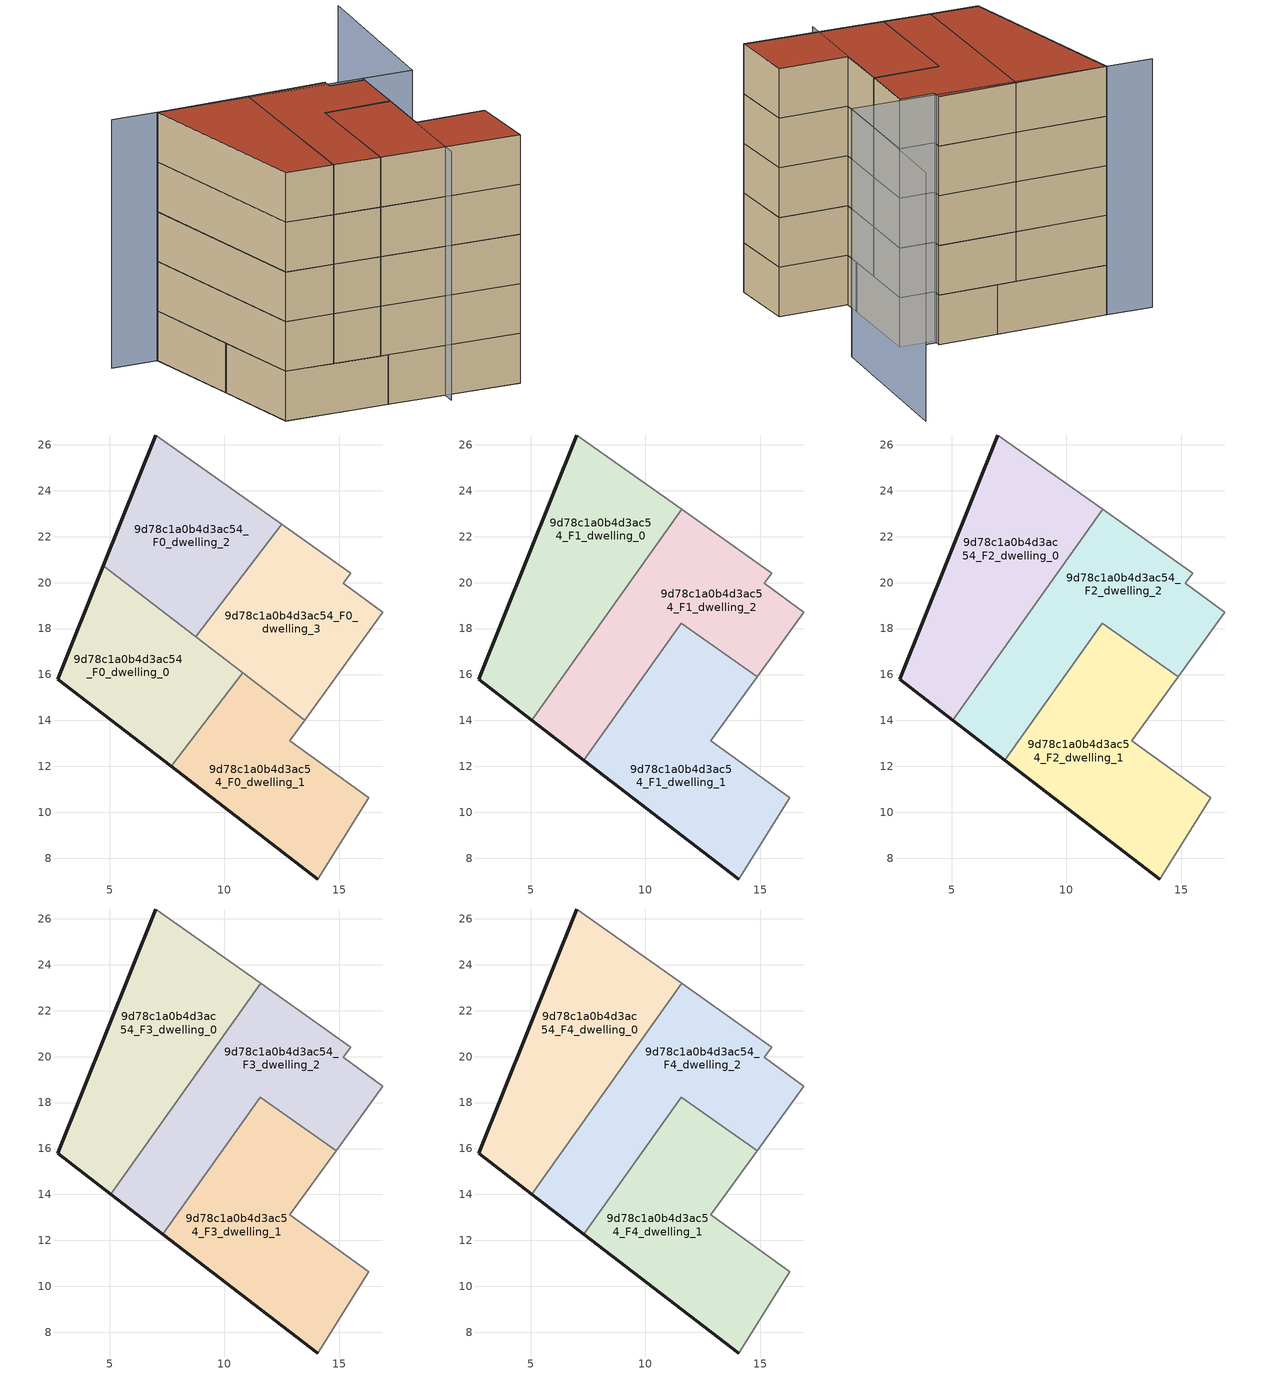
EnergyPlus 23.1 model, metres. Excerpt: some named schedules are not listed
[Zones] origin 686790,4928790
9d78c1a0b4d3ac54_F0_dwelling_0
 floor ground (EU_floor_Construction): 7.67,12 10.8,16.08 8.75,17.65 z0; 7.67,12 8.75,17.65 4.73,20.74 2.74,15.79 z0
 wall outside (EU_wall_Construction): 7.67,12 2.74,15.79 4.73,20.74 z0:3
 wall to 9d78c1a0b4d3ac54_F0_dwelling_1 (EU_wall_Construction): 10.8,16.08 7.67,12 z0:3
 wall to 9d78c1a0b4d3ac54_F0_dwelling_2 (EU_wall_Construction): 4.73,20.74 8.75,17.65 z0:3
 wall to 9d78c1a0b4d3ac54_F0_dwelling_3 (EU_wall_Construction): 8.75,17.65 10.8,16.08 z0:3
9d78c1a0b4d3ac54_F0_dwelling_1
 floor ground (EU_floor_Construction): 14.06,7.1 16.27,10.64 12.84,13.11 13.49,14.01 10.8,16.08 7.67,12 z0
 wall outside (EU_wall_Construction): 14.06,7.1 7.67,12 z0:3
 wall adiabatic (EU_wall_Construction): 13.49,14.01 12.84,13.11 16.27,10.64 14.06,7.1 z0:3
 wall to 9d78c1a0b4d3ac54_F0_dwelling_3 (EU_wall_Construction): 10.81,16.08 13.49,14.01 z0:3
9d78c1a0b4d3ac54_F0_dwelling_2
 floor ground (EU_floor_Construction): 8.75,17.65 12.5,22.54 7.01,26.43 4.73,20.74 z0
 wall outside (EU_wall_Construction): 4.73,20.74 7.01,26.43 z0:3
 wall adiabatic (EU_wall_Construction): 7.01,26.43 12.5,22.54 z0:3
 wall to 9d78c1a0b4d3ac54_F0_dwelling_3 (EU_wall_Construction): 12.5,22.54 8.75,17.65 z0:3
9d78c1a0b4d3ac54_F0_dwelling_3
 floor ground (EU_floor_Construction): 13.49,14.01 16.89,18.71 15.16,19.98 15.49,20.42 12.5,22.54 8.75,17.65 z0
 wall adiabatic (EU_wall_Construction): 12.5,22.54 15.49,20.42 15.16,19.98 16.89,18.71 13.49,14.01 z0:3
 ceiling adiabatic (EU_roof_Construction): 14.85,15.89 13.49,14.01 10.29,16.47 11.55,18.24 z3
9d78c1a0b4d3ac54_F1_dwelling_0
 floor to 9d78c1a0b4d3ac54_F0_dwelling_0 (EU_floor_Construction): 5.06,14.01 8.03,18.21 4.73,20.74 2.74,15.79 z3
 floor to 9d78c1a0b4d3ac54_F0_dwelling_2 (EU_floor_Construction): 8.03,18.21 11.57,23.2 7.01,26.43 4.73,20.74 z3
 wall outside (EU_wall_Construction): 5.06,14.01 2.74,15.79 7.01,26.43 z3:6
 wall adiabatic (EU_wall_Construction): 7.01,26.43 11.57,23.2 z3:6
 wall to 9d78c1a0b4d3ac54_F1_dwelling_2 (EU_wall_Construction): 11.57,23.2 5.06,14.01 z3:6
9d78c1a0b4d3ac54_F1_dwelling_1
 floor to 9d78c1a0b4d3ac54_F0_dwelling_0 (EU_floor_Construction): 7.67,12 10.8,16.08 10.29,16.47 7.32,12.27 z3
 floor adiabatic (EU_floor_Construction): 10.8,16.08 11.55,18.24 10.29,16.47 z3; 13.49,14.01 14.85,15.89 14.06,16.46 13.24,14.21 z3; 13.24,14.21 14.06,16.46 11.55,18.24 10.8,16.08 z3
 floor to 9d78c1a0b4d3ac54_F0_dwelling_1 (EU_floor_Construction): 14.06,7.1 16.27,10.64 12.84,13.11 13.24,14.21 10.8,16.08 7.67,12 z3; 12.84,13.11 13.49,14.01 13.24,14.21 z3
 wall outside (EU_wall_Construction): 14.06,7.1 7.32,12.27 z3:6
 wall adiabatic (EU_wall_Construction): 14.85,15.89 12.84,13.11 16.27,10.64 14.06,7.1 z3:6
 wall to 9d78c1a0b4d3ac54_F1_dwelling_2 (EU_wall_Construction): 7.32,12.27 11.55,18.24 14.85,15.89 z3:6
9d78c1a0b4d3ac54_F1_dwelling_2
 floor to 9d78c1a0b4d3ac54_F0_dwelling_0 (EU_floor_Construction): 7.32,12.27 10.29,16.47 8.03,18.21 5.06,14.01 z3
 floor to 9d78c1a0b4d3ac54_F0_dwelling_3 (EU_floor_Construction): 10.29,16.47 11.55,18.24 8.75,17.65 z3; 14.85,15.89 16.89,18.71 15.16,19.98 15.49,20.42 12.5,22.54 8.75,17.65 11.55,18.24 z3
 floor to 9d78c1a0b4d3ac54_F0_dwelling_2 (EU_floor_Construction): 8.75,17.65 12.5,22.54 11.57,23.2 8.03,18.21 z3
 wall outside (EU_wall_Construction): 7.32,12.27 5.06,14.01 z3:6
 wall adiabatic (EU_wall_Construction): 11.57,23.2 15.49,20.42 15.16,19.98 16.89,18.71 14.85,15.89 z3:6
9d78c1a0b4d3ac54_F2_dwelling_0
 floor to 9d78c1a0b4d3ac54_F1_dwelling_0 (EU_floor_Construction): 5.06,14.01 11.57,23.2 7.01,26.43 2.74,15.79 z6
 wall outside (EU_wall_Construction): 5.06,14.01 2.74,15.79 7.01,26.43 z6:9
 wall adiabatic (EU_wall_Construction): 7.01,26.43 11.57,23.2 z6:9
 wall to 9d78c1a0b4d3ac54_F2_dwelling_2 (EU_wall_Construction): 11.57,23.2 5.06,14.01 z6:9
9d78c1a0b4d3ac54_F2_dwelling_1
 floor to 9d78c1a0b4d3ac54_F1_dwelling_1 (EU_floor_Construction): 14.06,7.1 16.27,10.64 12.84,13.11 14.85,15.89 11.55,18.24 7.32,12.27 z6
 wall outside (EU_wall_Construction): 14.06,7.1 7.32,12.27 z6:9
 wall adiabatic (EU_wall_Construction): 14.85,15.89 12.84,13.11 16.27,10.64 14.06,7.1 z6:9
 wall to 9d78c1a0b4d3ac54_F2_dwelling_2 (EU_wall_Construction): 7.32,12.27 11.55,18.24 14.85,15.89 z6:9
9d78c1a0b4d3ac54_F2_dwelling_2
 floor to 9d78c1a0b4d3ac54_F1_dwelling_2 (EU_floor_Construction): 14.85,15.89 16.89,18.71 15.16,19.98 15.49,20.42 11.57,23.2 5.06,14.01 7.32,12.27 11.55,18.24 z6
 wall outside (EU_wall_Construction): 7.32,12.27 5.06,14.01 z6:9
 wall adiabatic (EU_wall_Construction): 11.57,23.2 15.49,20.42 15.16,19.98 16.89,18.71 14.85,15.89 z6:9
9d78c1a0b4d3ac54_F3_dwelling_0
 floor to 9d78c1a0b4d3ac54_F2_dwelling_0 (EU_floor_Construction): 5.06,14.01 11.57,23.2 7.01,26.43 2.74,15.79 z9
 wall outside (EU_wall_Construction): 5.06,14.01 2.74,15.79 7.01,26.43 z9:12
 wall adiabatic (EU_wall_Construction): 7.01,26.43 11.57,23.2 z9:12
 wall to 9d78c1a0b4d3ac54_F3_dwelling_2 (EU_wall_Construction): 11.57,23.2 5.06,14.01 z9:12
9d78c1a0b4d3ac54_F3_dwelling_1
 floor to 9d78c1a0b4d3ac54_F2_dwelling_1 (EU_floor_Construction): 14.06,7.1 16.27,10.64 12.84,13.11 14.85,15.89 11.55,18.24 7.32,12.27 z9
 wall outside (EU_wall_Construction): 14.06,7.1 7.32,12.27 z9:12
 wall adiabatic (EU_wall_Construction): 14.85,15.89 12.84,13.11 16.27,10.64 14.06,7.1 z9:12
 wall to 9d78c1a0b4d3ac54_F3_dwelling_2 (EU_wall_Construction): 7.32,12.27 11.55,18.24 14.85,15.89 z9:12
9d78c1a0b4d3ac54_F3_dwelling_2
 floor to 9d78c1a0b4d3ac54_F2_dwelling_2 (EU_floor_Construction): 14.85,15.89 16.89,18.71 15.16,19.98 15.49,20.42 11.57,23.2 5.06,14.01 7.32,12.27 11.55,18.24 z9
 wall outside (EU_wall_Construction): 7.32,12.27 5.06,14.01 z9:12
 wall adiabatic (EU_wall_Construction): 11.57,23.2 15.49,20.42 15.16,19.98 16.89,18.71 14.85,15.89 z9:12
9d78c1a0b4d3ac54_F4_dwelling_0
 floor to 9d78c1a0b4d3ac54_F3_dwelling_0 (EU_floor_Construction): 5.06,14.01 11.57,23.2 7.01,26.43 2.74,15.79 z12
 wall outside (EU_wall_Construction): 5.06,14.01 2.74,15.79 7.01,26.43 z12:15
 wall adiabatic (EU_wall_Construction): 7.01,26.43 11.57,23.2 z12:15
 wall to 9d78c1a0b4d3ac54_F4_dwelling_2 (EU_wall_Construction): 11.57,23.2 5.06,14.01 z12:15
 roof outside (EU_roof_Construction): 11.57,23.2 5.06,14.01 2.74,15.79 7.01,26.43 z15
9d78c1a0b4d3ac54_F4_dwelling_1
 floor to 9d78c1a0b4d3ac54_F3_dwelling_1 (EU_floor_Construction): 14.06,7.1 16.27,10.64 12.84,13.11 14.85,15.89 11.55,18.24 7.32,12.27 z12
 wall outside (EU_wall_Construction): 14.06,7.1 7.32,12.27 z12:15
 wall adiabatic (EU_wall_Construction): 14.85,15.89 12.84,13.11 16.27,10.64 14.06,7.1 z12:15
 wall to 9d78c1a0b4d3ac54_F4_dwelling_2 (EU_wall_Construction): 7.32,12.27 11.55,18.24 14.85,15.89 z12:15
 roof outside (EU_roof_Construction): 14.85,15.89 12.84,13.11 16.27,10.64 14.06,7.1 7.32,12.27 11.55,18.24 z15
9d78c1a0b4d3ac54_F4_dwelling_2
 floor to 9d78c1a0b4d3ac54_F3_dwelling_2 (EU_floor_Construction): 14.85,15.89 16.89,18.71 15.16,19.98 15.49,20.42 11.57,23.2 5.06,14.01 7.32,12.27 11.55,18.24 z12
 wall outside (EU_wall_Construction): 7.32,12.27 5.06,14.01 z12:15
 wall adiabatic (EU_wall_Construction): 11.57,23.2 15.49,20.42 15.16,19.98 16.89,18.71 14.85,15.89 z12:15
 roof outside (EU_roof_Construction): 15.49,20.42 15.16,19.98 16.89,18.71 14.85,15.89 11.55,18.24 7.32,12.27 5.06,14.01 11.57,23.2 z15
shading: 9.97,9.25 17.02,18.89 / 25.65,25.32 19.43,17.07 / 19.43,17.07 4.78,28.11 z0:15
[Building]
EU S2 Campaign: North Axis=0; Terrain=City; Solar Distribution=FullExterior
[Site:Location]
Bologna: Latitude=44.5; Longitude=11.25; Time Zone=1; Elevation=37
[SizingPeriod:WeatherFileDays]
AnnualSizingPeriod: Begin Month=1; Begin Day of Month=1; End Month=12; End Day of Month=31; Day of Week for Start Day=Monday; Use Weather File Daylight Saving Period=No; Use Weather File Rain and Snow Indicators=No
[MATERIAL]
EU_InternalMass_Material: Roughness=MediumRough; Thickness=0.1; Conductivity=1; Density=1800; Specific Heat=900; Thermal Absorptance=0.9; Solar Absorptance=0.7; Visible Absorptance=0.7
[MATERIAL:NOMASS] Roughness=MediumRough; Thermal Absorptance=0.9; Solar Absorptance=0.7; Visible Absorptance=0.7
Name | Thermal Resistance
EU_wall_NoMass | 0.905828
EU_roof_NoMass | 0.37593
EU_floor_NoMass | 0.67114
[CONSTRUCTION]
EU_wall_Construction: EU_wall_NoMass
EU_roof_Construction: EU_roof_NoMass
EU_floor_Construction: EU_floor_NoMass
EU_InternalMass_Construction: EU_InternalMass_Material
[ZONE] Type=1; Multiplier=1; Ceiling Height=autocalculate; Floor Area=autocalculate; Part of Total Floor Area=Yes
Name | Volume
9d78c1a0b4d3ac54_F0_dwelling_0 | 107.041
9d78c1a0b4d3ac54_F1_dwelling_0; 9d78c1a0b4d3ac54_F2_dwelling_2; 9d78c1a0b4d3ac54_F3_dwelling_2; 9d78c1a0b4d3ac54_F4_dwelling_2 | 142.718
9d78c1a0b4d3ac54_F2_dwelling_0; 9d78c1a0b4d3ac54_F3_dwelling_0; 9d78c1a0b4d3ac54_F4_dwelling_0; 9d78c1a0b4d3ac54_F1_dwelling_1 | 142.72
9d78c1a0b4d3ac54_F0_dwelling_1 | 107.045
9d78c1a0b4d3ac54_F2_dwelling_1; 9d78c1a0b4d3ac54_F3_dwelling_1; 9d78c1a0b4d3ac54_F4_dwelling_1 | 142.721
9d78c1a0b4d3ac54_F0_dwelling_2 | 107.035
9d78c1a0b4d3ac54_F1_dwelling_2 | 142.714
9d78c1a0b4d3ac54_F0_dwelling_3 | 107.053
[INTERNALMASS] Construction=EU_InternalMass_Construction
Name | Zone or ZoneList | Surface Area
9d78c1a0b4d3ac54_F0_dwelling_0_EU_InternalMass | 9d78c1a0b4d3ac54_F0_dwelling_0 | 35.6791
9d78c1a0b4d3ac54_F0_dwelling_1_EU_InternalMass | 9d78c1a0b4d3ac54_F0_dwelling_1 | 35.6808
9d78c1a0b4d3ac54_F0_dwelling_2_EU_InternalMass | 9d78c1a0b4d3ac54_F0_dwelling_2 | 35.6791
9d78c1a0b4d3ac54_F0_dwelling_3_EU_InternalMass | 9d78c1a0b4d3ac54_F0_dwelling_3 | 35.6837
9d78c1a0b4d3ac54_F1_dwelling_0_EU_InternalMass | 9d78c1a0b4d3ac54_F1_dwelling_0 | 47.5745
9d78c1a0b4d3ac54_F1_dwelling_1_EU_InternalMass | 9d78c1a0b4d3ac54_F1_dwelling_1 | 47.5734
9d78c1a0b4d3ac54_F1_dwelling_2_EU_InternalMass | 9d78c1a0b4d3ac54_F1_dwelling_2 | 47.5723
9d78c1a0b4d3ac54_F2_dwelling_0_EU_InternalMass | 9d78c1a0b4d3ac54_F2_dwelling_0 | 47.5745
9d78c1a0b4d3ac54_F2_dwelling_1_EU_InternalMass | 9d78c1a0b4d3ac54_F2_dwelling_1 | 47.5734
9d78c1a0b4d3ac54_F2_dwelling_2_EU_InternalMass | 9d78c1a0b4d3ac54_F2_dwelling_2 | 47.5723
9d78c1a0b4d3ac54_F3_dwelling_0_EU_InternalMass | 9d78c1a0b4d3ac54_F3_dwelling_0 | 47.5745
9d78c1a0b4d3ac54_F3_dwelling_1_EU_InternalMass | 9d78c1a0b4d3ac54_F3_dwelling_1 | 47.5734
9d78c1a0b4d3ac54_F3_dwelling_2_EU_InternalMass | 9d78c1a0b4d3ac54_F3_dwelling_2 | 47.5723
9d78c1a0b4d3ac54_F4_dwelling_0_EU_InternalMass | 9d78c1a0b4d3ac54_F4_dwelling_0 | 47.5745
9d78c1a0b4d3ac54_F4_dwelling_1_EU_InternalMass | 9d78c1a0b4d3ac54_F4_dwelling_1 | 47.5734
9d78c1a0b4d3ac54_F4_dwelling_2_EU_InternalMass | 9d78c1a0b4d3ac54_F4_dwelling_2 | 47.5723
[OTHEREQUIPMENT] Fuel Type=Electricity; Design Level Calculation Method=Watts/Area; Power per Zone Floor Area=1; Fraction Latent=0; Fraction Radiant=0; Fraction Lost=0; Carbon Dioxide Generation Rate=0; EndUse Subcategory=EU_Step8_InternalGains
Name | Zone or ZoneList or Space or SpaceList | Schedule
EU_Step8_InternalGain_9d78c1a0b4d3ac54_F0_dwelling_0_f000 | 9d78c1a0b4d3ac54_F0_dwelling_0 | EU_Step8_GainSchedule_9d78c1a0b4d3ac54_F0_dwelling_0_f000
EU_Step8_InternalGain_9d78c1a0b4d3ac54_F0_dwelling_1_f000 | 9d78c1a0b4d3ac54_F0_dwelling_1 | EU_Step8_GainSchedule_9d78c1a0b4d3ac54_F0_dwelling_1_f000
EU_Step8_InternalGain_9d78c1a0b4d3ac54_F0_dwelling_2_f000 | 9d78c1a0b4d3ac54_F0_dwelling_2 | EU_Step8_GainSchedule_9d78c1a0b4d3ac54_F0_dwelling_2_f000
EU_Step8_InternalGain_9d78c1a0b4d3ac54_F0_dwelling_3_f000 | 9d78c1a0b4d3ac54_F0_dwelling_3 | EU_Step8_GainSchedule_9d78c1a0b4d3ac54_F0_dwelling_3_f000
EU_Step8_InternalGain_9d78c1a0b4d3ac54_F1_dwelling_0_f000 | 9d78c1a0b4d3ac54_F1_dwelling_0 | EU_Step8_GainSchedule_9d78c1a0b4d3ac54_F1_dwelling_0_f000
EU_Step8_InternalGain_9d78c1a0b4d3ac54_F1_dwelling_1_f000 | 9d78c1a0b4d3ac54_F1_dwelling_1 | EU_Step8_GainSchedule_9d78c1a0b4d3ac54_F1_dwelling_1_f000
EU_Step8_InternalGain_9d78c1a0b4d3ac54_F1_dwelling_2_f000 | 9d78c1a0b4d3ac54_F1_dwelling_2 | EU_Step8_GainSchedule_9d78c1a0b4d3ac54_F1_dwelling_2_f000
EU_Step8_InternalGain_9d78c1a0b4d3ac54_F2_dwelling_0_f000 | 9d78c1a0b4d3ac54_F2_dwelling_0 | EU_Step8_GainSchedule_9d78c1a0b4d3ac54_F2_dwelling_0_f000
EU_Step8_InternalGain_9d78c1a0b4d3ac54_F2_dwelling_1_f000 | 9d78c1a0b4d3ac54_F2_dwelling_1 | EU_Step8_GainSchedule_9d78c1a0b4d3ac54_F2_dwelling_1_f000
EU_Step8_InternalGain_9d78c1a0b4d3ac54_F2_dwelling_2_f000 | 9d78c1a0b4d3ac54_F2_dwelling_2 | EU_Step8_GainSchedule_9d78c1a0b4d3ac54_F2_dwelling_2_f000
EU_Step8_InternalGain_9d78c1a0b4d3ac54_F3_dwelling_0_f000 | 9d78c1a0b4d3ac54_F3_dwelling_0 | EU_Step8_GainSchedule_9d78c1a0b4d3ac54_F3_dwelling_0_f000
EU_Step8_InternalGain_9d78c1a0b4d3ac54_F3_dwelling_1_f000 | 9d78c1a0b4d3ac54_F3_dwelling_1 | EU_Step8_GainSchedule_9d78c1a0b4d3ac54_F3_dwelling_1_f000
EU_Step8_InternalGain_9d78c1a0b4d3ac54_F3_dwelling_2_f000 | 9d78c1a0b4d3ac54_F3_dwelling_2 | EU_Step8_GainSchedule_9d78c1a0b4d3ac54_F3_dwelling_2_f000
EU_Step8_InternalGain_9d78c1a0b4d3ac54_F4_dwelling_0_f000 | 9d78c1a0b4d3ac54_F4_dwelling_0 | EU_Step8_GainSchedule_9d78c1a0b4d3ac54_F4_dwelling_0_f000
EU_Step8_InternalGain_9d78c1a0b4d3ac54_F4_dwelling_1_f000 | 9d78c1a0b4d3ac54_F4_dwelling_1 | EU_Step8_GainSchedule_9d78c1a0b4d3ac54_F4_dwelling_1_f000
EU_Step8_InternalGain_9d78c1a0b4d3ac54_F4_dwelling_2_f000 | 9d78c1a0b4d3ac54_F4_dwelling_2 | EU_Step8_GainSchedule_9d78c1a0b4d3ac54_F4_dwelling_2_f000
[ZONEVENTILATION:DESIGNFLOWRATE] Schedule=EU_AlwaysOn; Design Flow Rate Calculation Method=AirChanges/Hour; Air Changes per Hour=0.73129; Ventilation Type=Natural; Fan Pressure Rise=0; Fan Total Efficiency=1; Constant Term Coefficient=1; Temperature Term Coefficient=0; Velocity Term Coefficient=0; Velocity Squared Term Coefficient=0; Minimum Indoor Temperature=-100; Maximum Indoor Temperature=100; Delta Temperature=-100; Minimum Outdoor Temperature=-100; Maximum Outdoor Temperature=100; Maximum Wind Speed=40
Name | Zone or ZoneList or Space or SpaceList
EU_ConstantAir_9d78c1a0b4d3ac54_F0_dwelling_0 | 9d78c1a0b4d3ac54_F0_dwelling_0
EU_ConstantAir_9d78c1a0b4d3ac54_F0_dwelling_1 | 9d78c1a0b4d3ac54_F0_dwelling_1
EU_ConstantAir_9d78c1a0b4d3ac54_F0_dwelling_2 | 9d78c1a0b4d3ac54_F0_dwelling_2
EU_ConstantAir_9d78c1a0b4d3ac54_F0_dwelling_3 | 9d78c1a0b4d3ac54_F0_dwelling_3
EU_ConstantAir_9d78c1a0b4d3ac54_F1_dwelling_0 | 9d78c1a0b4d3ac54_F1_dwelling_0
EU_ConstantAir_9d78c1a0b4d3ac54_F1_dwelling_1 | 9d78c1a0b4d3ac54_F1_dwelling_1
EU_ConstantAir_9d78c1a0b4d3ac54_F1_dwelling_2 | 9d78c1a0b4d3ac54_F1_dwelling_2
EU_ConstantAir_9d78c1a0b4d3ac54_F2_dwelling_0 | 9d78c1a0b4d3ac54_F2_dwelling_0
EU_ConstantAir_9d78c1a0b4d3ac54_F2_dwelling_1 | 9d78c1a0b4d3ac54_F2_dwelling_1
EU_ConstantAir_9d78c1a0b4d3ac54_F2_dwelling_2 | 9d78c1a0b4d3ac54_F2_dwelling_2
EU_ConstantAir_9d78c1a0b4d3ac54_F3_dwelling_0 | 9d78c1a0b4d3ac54_F3_dwelling_0
EU_ConstantAir_9d78c1a0b4d3ac54_F3_dwelling_1 | 9d78c1a0b4d3ac54_F3_dwelling_1
EU_ConstantAir_9d78c1a0b4d3ac54_F3_dwelling_2 | 9d78c1a0b4d3ac54_F3_dwelling_2
EU_ConstantAir_9d78c1a0b4d3ac54_F4_dwelling_0 | 9d78c1a0b4d3ac54_F4_dwelling_0
EU_ConstantAir_9d78c1a0b4d3ac54_F4_dwelling_1 | 9d78c1a0b4d3ac54_F4_dwelling_1
EU_ConstantAir_9d78c1a0b4d3ac54_F4_dwelling_2 | 9d78c1a0b4d3ac54_F4_dwelling_2
[HVACTEMPLATE:THERMOSTAT] Constant Heating Setpoint=20; Constant Cooling Setpoint=50
EU_HeatOnly_9d78c1a0b4d3ac54_F0_dwelling_0; EU_HeatOnly_9d78c1a0b4d3ac54_F0_dwelling_1; EU_HeatOnly_9d78c1a0b4d3ac54_F0_dwelling_2; EU_HeatOnly_9d78c1a0b4d3ac54_F0_dwelling_3; EU_HeatOnly_9d78c1a0b4d3ac54_F1_dwelling_0; EU_HeatOnly_9d78c1a0b4d3ac54_F1_dwelling_1; EU_HeatOnly_9d78c1a0b4d3ac54_F1_dwelling_2; EU_HeatOnly_9d78c1a0b4d3ac54_F2_dwelling_0; EU_HeatOnly_9d78c1a0b4d3ac54_F2_dwelling_1; EU_HeatOnly_9d78c1a0b4d3ac54_F2_dwelling_2; EU_HeatOnly_9d78c1a0b4d3ac54_F3_dwelling_0; EU_HeatOnly_9d78c1a0b4d3ac54_F3_dwelling_1; EU_HeatOnly_9d78c1a0b4d3ac54_F3_dwelling_2; EU_HeatOnly_9d78c1a0b4d3ac54_F4_dwelling_0
